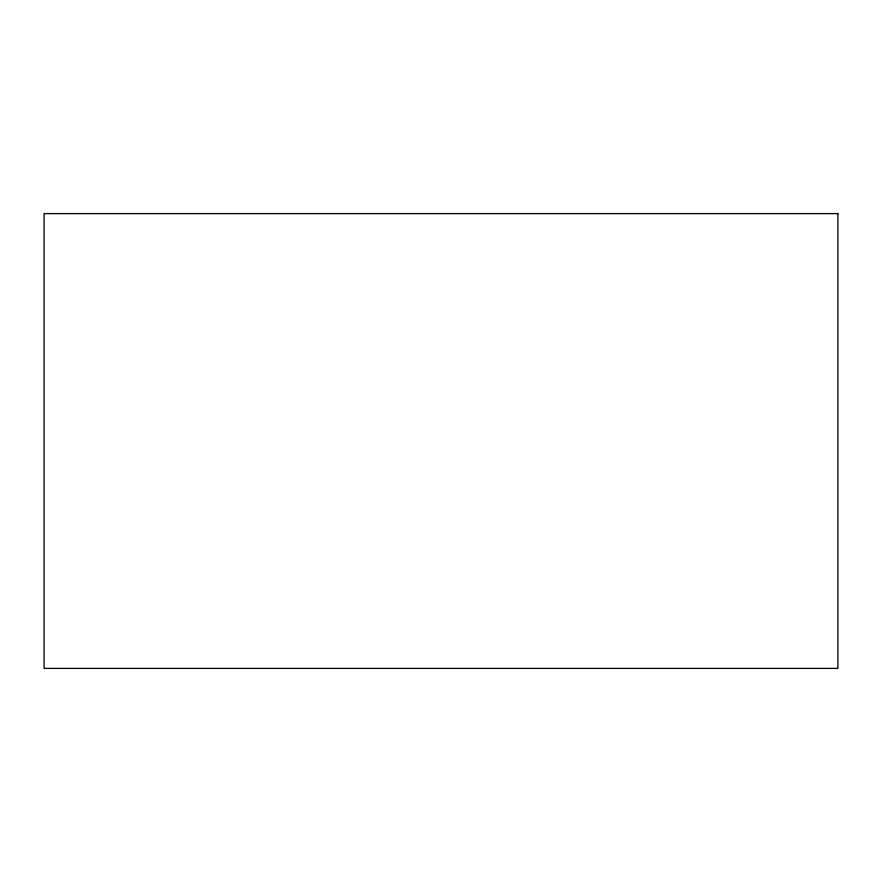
<?xml version="1.0" encoding="UTF-8"?>
<svg xmlns="http://www.w3.org/2000/svg" width="882" height="882" viewBox="0 0 882 882"><rect width="100%" height="100%" fill="white"/><g stroke="black" fill="none" stroke-linecap="round" stroke-linejoin="round"><path stroke-width="1.32" d="M837.9 213.609L44.1 213.609L44.1 668.391L837.9 668.391L837.9 213.609"/></g></svg>
